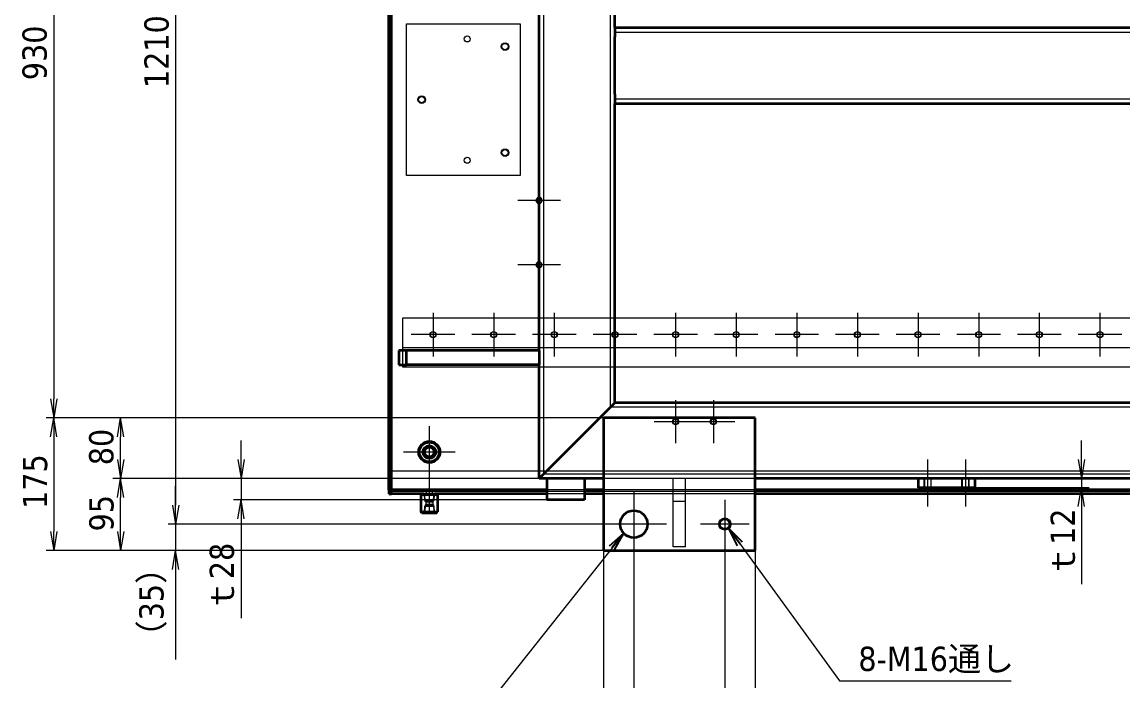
# Model space of a CAD drawing. Header units: millimetres. Extents: x -405 to 8410, y -405 to 5940.
# Drawn here: x 963 to 2416, y 696 to 1566 of the extents above; entities that cross this region are included whole.
import ezdxf

# ---------------------------------------------------------------- set-up
doc = ezdxf.new("R2010")
doc.units = ezdxf.units.MM
doc.header["$LTSCALE"] = 10
for name, color, linetype, lineweight in [('Center Mark (ISO)', 7, 'Continuous', 5), ('Centerline (ISO)', 7, 'Continuous', 5), ('Dimension (ISO)', 7, 'Continuous', 25), ('Hidden (ISO)', 7, 'Continuous', 5), ('Symbol (ISO)', 7, 'Continuous', 25), ('Visible (ISO)', 7, 'Continuous', 35), ('Visible Narrow (ISO)', 7, 'Continuous', 5)]:
    doc.layers.add(name, color=color, linetype=linetype, lineweight=lineweight)
doc.styles.add('Note Text (JIS)', font='tahoma.ttf')
doc.dimstyles.new('Default (JIS)', dxfattribs={"dimscale": 10, "dimtxt": 3.2, "dimasz": 2.5, "dimexe": 1, "dimexo": 0, "dimgap": 0.8, "dimtad": 1, "dimrnd": 1e-08, "dimdsep": 46, "dimtxsty": 'Note Text (JIS)', "dimblk": 'OPEN', "dimcen": 0.09, "dimdle": 10, "dimclrd": 7, "dimclre": 7, "dimclrt": 256, "dimadec": 0, "dimazin": 2, "dimtfac": 0.78125, "dimtmove": 0, "dimatfit": 3, "dimldrblk": 'OPEN', "dimfxl": 1, "dimtolj": 1, "dimtzin": 0, "dimlwd": 0, "dimlwe": 0, "dimarcsym": 0})
doc.dimstyles.new('Default (JIS)$7', dxfattribs={"dimscale": 10, "dimtxt": 3.2, "dimasz": 2.5, "dimexe": 1, "dimexo": 0, "dimgap": 0.8, "dimtad": 1, "dimrnd": 1e-08, "dimdsep": 46, "dimtxsty": 'Note Text (JIS)', "dimblk": 'OPEN', "dimcen": 0.09, "dimdle": 10, "dimclrd": 256, "dimclre": 7, "dimclrt": 256, "dimadec": 0, "dimazin": 2, "dimtfac": 0.78125, "dimtmove": 0, "dimatfit": 3, "dimldrblk": 'OPEN', "dimfxl": 1, "dimtolj": 1, "dimtzin": 0, "dimlwd": 0, "dimlwe": 0, "dimarcsym": 0})

# ---------------------------------------------------------------- blocks, each defined once
blk = doc.blocks.new('_Open')
at = {"color": 0, "linetype": 'ByBlock', "lineweight": -2}
for p, q in [((-1, 0.167), (0, 0)), ((-1, -0.167), (0, 0)), ((0, 0), (-1, 0))]:
    blk.add_line(p, q, dxfattribs=at)
blk = doc.blocks.new('*D140')
at = {"layer": 'Defpoints', "color": 0, "linetype": 'Continuous', "transparency": 16777216}
for p in [(1930.7, 868.3), (2880.7, 868.3), (1930.7, 465.4)]:
    blk.add_point(p, dxfattribs=at)
at = {"layer": 'Dimension (ISO)', "color": 7, "linetype": 'Continuous', "lineweight": 0, "transparency": 16777216}
for p, q in [((1930.7, 868.3), (1930.7, 455.4)), ((2880.7, 868.3), (2880.7, 455.4)), ((2855.7, 465.4), (1955.7, 465.4))]:
    blk.add_line(p, q, dxfattribs=at)
at = {"layer": 'Dimension (ISO)', "color": 7, "linetype": 'Continuous', "lineweight": 0, "transparency": 16777216, "xscale": 25, "yscale": 25, "zscale": 25, "rotation": 180}
blk.add_blockref('_Open', (1930.7, 465.4), dxfattribs=at)
at = {"layer": 'Dimension (ISO)', "color": 7, "linetype": 'Continuous', "lineweight": 0, "transparency": 16777216, "xscale": 25, "yscale": 25, "zscale": 25}
blk.add_blockref('_Open', (2880.7, 465.4), dxfattribs=at)
at = {"layer": 'Dimension (ISO)', "linetype": 'Continuous', "lineweight": 5, "transparency": 16777216, "insert": (2371.3, 506.7), "char_height": 32, "attachment_point": 1, "style": 'Note Text (JIS)'}
blk.add_mtext('\\A1;950', dxfattribs=at)
blk = doc.blocks.new('*D141')
at = {"layer": 'Defpoints', "color": 0, "linetype": 'Continuous', "transparency": 16777216}
for p in [(1730.7, 868.3), (1930.7, 868.3), (1930.7, 465.4)]:
    blk.add_point(p, dxfattribs=at)
at = {"layer": 'Dimension (ISO)', "color": 7, "linetype": 'Continuous', "lineweight": 0, "transparency": 16777216}
for p, q in [((1730.7, 868.3), (1730.7, 455.4)), ((1930.7, 868.3), (1930.7, 455.4)), ((1755.7, 465.4), (1905.7, 465.4))]:
    blk.add_line(p, q, dxfattribs=at)
at = {"layer": 'Dimension (ISO)', "color": 7, "linetype": 'Continuous', "lineweight": 0, "transparency": 16777216, "xscale": 25, "yscale": 25, "zscale": 25, "rotation": 180}
blk.add_blockref('_Open', (1730.7, 465.4), dxfattribs=at)
at = {"layer": 'Dimension (ISO)', "color": 7, "linetype": 'Continuous', "lineweight": 0, "transparency": 16777216, "xscale": 25, "yscale": 25, "zscale": 25}
blk.add_blockref('_Open', (1930.7, 465.4), dxfattribs=at)
at = {"layer": 'Dimension (ISO)', "linetype": 'Continuous', "lineweight": 5, "transparency": 16777216, "insert": (1796.7, 506.7), "char_height": 32, "attachment_point": 1, "style": 'Note Text (JIS)'}
blk.add_mtext('\\A1;200', dxfattribs=at)
blk = doc.blocks.new('*D145')
at = {"layer": 'Defpoints', "color": 0, "linetype": 'Continuous', "transparency": 16777216}
for p in [(1770.7, 860.3), (1890.7, 871.4), (1890.7, 544.1)]:
    blk.add_point(p, dxfattribs=at)
at = {"layer": 'Dimension (ISO)', "color": 7, "linetype": 'Continuous', "lineweight": 0, "transparency": 16777216}
for p, q in [((1770.7, 860.3), (1770.7, 534.1)), ((1890.7, 871.4), (1890.7, 534.1)), ((1795.7, 544.1), (1865.7, 544.1))]:
    blk.add_line(p, q, dxfattribs=at)
at = {"layer": 'Dimension (ISO)', "color": 7, "linetype": 'Continuous', "lineweight": 0, "transparency": 16777216, "xscale": 25, "yscale": 25, "zscale": 25, "rotation": 180}
blk.add_blockref('_Open', (1770.7, 544.1), dxfattribs=at)
at = {"layer": 'Dimension (ISO)', "color": 7, "linetype": 'Continuous', "lineweight": 0, "transparency": 16777216, "xscale": 25, "yscale": 25, "zscale": 25}
blk.add_blockref('_Open', (1890.7, 544.1), dxfattribs=at)
at = {"layer": 'Dimension (ISO)', "linetype": 'Continuous', "lineweight": 5, "transparency": 16777216, "insert": (1798, 585.5), "char_height": 32, "attachment_point": 1, "style": 'Note Text (JIS)'}
blk.add_mtext('\\A1;120', dxfattribs=at)
blk = doc.blocks.new('*D146')
at = {"layer": 'Defpoints', "color": 0, "linetype": 'Continuous', "transparency": 16777216}
for p in [(1730.7, 868.3), (1770.7, 860.3), (1730.7, 544.1)]:
    blk.add_point(p, dxfattribs=at)
at = {"layer": 'Dimension (ISO)', "color": 7, "linetype": 'Continuous', "lineweight": 0, "transparency": 16777216}
for p, q in [((1730.7, 868.3), (1730.7, 534.1)), ((1770.7, 860.3), (1770.7, 534.1)), ((1705.7, 544.1), (1619.3, 544.1)), ((1770.7, 544.1), (1730.7, 544.1)), ((1795.7, 544.1), (1820.7, 544.1))]:
    blk.add_line(p, q, dxfattribs=at)
at = {"layer": 'Dimension (ISO)', "color": 7, "linetype": 'Continuous', "lineweight": 0, "transparency": 16777216, "xscale": 25, "yscale": 25, "zscale": 25}
blk.add_blockref('_Open', (1730.7, 544.1), dxfattribs=at)
at = {"layer": 'Dimension (ISO)', "color": 7, "linetype": 'Continuous', "lineweight": 0, "transparency": 16777216, "xscale": 25, "yscale": 25, "zscale": 25, "rotation": 180}
blk.add_blockref('_Open', (1770.7, 544.1), dxfattribs=at)
at = {"layer": 'Dimension (ISO)', "linetype": 'Continuous', "lineweight": 5, "transparency": 16777216, "insert": (1627.3, 585.5), "char_height": 32, "attachment_point": 1, "style": 'Note Text (JIS)'}
blk.add_mtext('\\A1;40', dxfattribs=at)
blk = doc.blocks.new('*D151')
at = {"layer": 'Defpoints', "color": 0, "linetype": 'Continuous', "transparency": 16777216}
for p in [(1727.7, 2113.3), (1166, 903.3), (1727.7, 903.3)]:
    blk.add_point(p, dxfattribs=at)
at = {"layer": 'Dimension (ISO)', "color": 7, "linetype": 'Continuous', "lineweight": 0, "transparency": 16777216}
for p, q in [((1727.7, 2113.3), (1156, 2113.3)), ((1166, 2088.3), (1166, 928.3)), ((1727.7, 903.3), (1156, 903.3))]:
    blk.add_line(p, q, dxfattribs=at)
at = {"layer": 'Dimension (ISO)', "color": 7, "linetype": 'Continuous', "lineweight": 0, "transparency": 16777216, "xscale": 25, "yscale": 25, "zscale": 25}
for p, rotation in [((1166, 2113.3), 90), ((1166, 903.3), 270)]:
    blk.add_blockref('_Open', p, dxfattribs=dict(at, rotation=rotation))
at = {"layer": 'Dimension (ISO)', "linetype": 'Continuous', "lineweight": 5, "transparency": 16777216, "insert": (1124.7, 1478.5), "char_height": 32, "attachment_point": 1, "rotation": 90, "style": 'Note Text (JIS)'}
blk.add_mtext('\\A1;1210', dxfattribs=at)
blk = doc.blocks.new('*D152')
at = {"layer": 'Defpoints', "color": 0, "linetype": 'Continuous', "transparency": 16777216}
for p in [(1730.7, 1973.3), (1005.2, 1043.3), (1730.7, 1043.3)]:
    blk.add_point(p, dxfattribs=at)
at = {"layer": 'Dimension (ISO)', "color": 7, "linetype": 'Continuous', "lineweight": 0, "transparency": 16777216}
for p, q in [((1730.7, 1973.3), (995.2, 1973.3)), ((1005.2, 1948.3), (1005.2, 1068.3)), ((1730.7, 1043.3), (995.2, 1043.3))]:
    blk.add_line(p, q, dxfattribs=at)
at = {"layer": 'Dimension (ISO)', "color": 7, "linetype": 'Continuous', "lineweight": 0, "transparency": 16777216, "xscale": 25, "yscale": 25, "zscale": 25}
for p, rotation in [((1005.2, 1973.3), 90), ((1005.2, 1043.3), 270)]:
    blk.add_blockref('_Open', p, dxfattribs=dict(at, rotation=rotation))
at = {"layer": 'Dimension (ISO)', "linetype": 'Continuous', "lineweight": 5, "transparency": 16777216, "insert": (963.8, 1488.9), "char_height": 32, "attachment_point": 1, "rotation": 90, "style": 'Note Text (JIS)'}
blk.add_mtext('\\A1;930', dxfattribs=at)
blk = doc.blocks.new('*D153')
at = {"layer": 'Defpoints', "color": 0, "linetype": 'Continuous', "transparency": 16777216}
for p in [(1730.7, 1043.3), (1005.2, 868.3), (1730.7, 868.3)]:
    blk.add_point(p, dxfattribs=at)
at = {"layer": 'Dimension (ISO)', "color": 7, "linetype": 'Continuous', "lineweight": 0, "transparency": 16777216}
for p, q in [((1730.7, 1043.3), (995.2, 1043.3)), ((1005.2, 1018.3), (1005.2, 893.3)), ((1730.7, 868.3), (995.2, 868.3))]:
    blk.add_line(p, q, dxfattribs=at)
at = {"layer": 'Dimension (ISO)', "color": 7, "linetype": 'Continuous', "lineweight": 0, "transparency": 16777216, "xscale": 25, "yscale": 25, "zscale": 25}
for p, rotation in [((1005.2, 1043.3), 90), ((1005.2, 868.3), 270)]:
    blk.add_blockref('_Open', p, dxfattribs=dict(at, rotation=rotation))
at = {"layer": 'Dimension (ISO)', "linetype": 'Continuous', "lineweight": 5, "transparency": 16777216, "insert": (964.4, 923.3), "char_height": 32, "attachment_point": 1, "rotation": 90, "style": 'Note Text (JIS)'}
blk.add_mtext('\\A1;175', dxfattribs=at)
blk = doc.blocks.new('*D154')
at = {"layer": 'Defpoints', "color": 0, "linetype": 'Continuous', "transparency": 16777216}
for p in [(1093.3, 963.3), (1645.7, 963.3), (1730.7, 868.3)]:
    blk.add_point(p, dxfattribs=at)
at = {"layer": 'Dimension (ISO)', "color": 7, "linetype": 'Continuous', "lineweight": 0, "transparency": 16777216}
for p, q in [((1645.7, 963.3), (1083.3, 963.3)), ((1093.3, 893.3), (1093.3, 938.3)), ((1730.7, 868.3), (1083.3, 868.3))]:
    blk.add_line(p, q, dxfattribs=at)
at = {"layer": 'Dimension (ISO)', "color": 7, "linetype": 'Continuous', "lineweight": 0, "transparency": 16777216, "xscale": 25, "yscale": 25, "zscale": 25}
for p, rotation in [((1093.3, 963.3), 90), ((1093.3, 868.3), 270)]:
    blk.add_blockref('_Open', p, dxfattribs=dict(at, rotation=rotation))
at = {"layer": 'Dimension (ISO)', "linetype": 'Continuous', "lineweight": 5, "transparency": 16777216, "insert": (1052, 893.6), "char_height": 32, "attachment_point": 1, "rotation": 90, "style": 'Note Text (JIS)'}
blk.add_mtext('\\A1;95', dxfattribs=at)
blk = doc.blocks.new('*D155')
at = {"layer": 'Defpoints', "color": 0, "linetype": 'Continuous', "transparency": 16777216}
for p in [(1093.3, 1043.3), (1730.7, 1043.3), (1645.7, 963.3)]:
    blk.add_point(p, dxfattribs=at)
at = {"layer": 'Dimension (ISO)', "color": 7, "linetype": 'Continuous', "lineweight": 0, "transparency": 16777216}
for p, q in [((1730.7, 1043.3), (1083.3, 1043.3)), ((1093.3, 988.3), (1093.3, 1018.3)), ((1645.7, 963.3), (1083.3, 963.3))]:
    blk.add_line(p, q, dxfattribs=at)
at = {"layer": 'Dimension (ISO)', "color": 7, "linetype": 'Continuous', "lineweight": 0, "transparency": 16777216, "xscale": 25, "yscale": 25, "zscale": 25}
for p, rotation in [((1093.3, 1043.3), 90), ((1093.3, 963.3), 270)]:
    blk.add_blockref('_Open', p, dxfattribs=dict(at, rotation=rotation))
at = {"layer": 'Dimension (ISO)', "linetype": 'Continuous', "lineweight": 5, "transparency": 16777216, "insert": (1051.8, 980.9), "char_height": 32, "attachment_point": 1, "rotation": 90, "style": 'Note Text (JIS)'}
blk.add_mtext('\\A1;80', dxfattribs=at)
blk = doc.blocks.new('*D156')
at = {"layer": 'Defpoints', "color": 0, "linetype": 'Continuous', "transparency": 16777216}
for p in [(1727.7, 903.3), (1166, 868.3), (1730.7, 868.3)]:
    blk.add_point(p, dxfattribs=at)
at = {"layer": 'Dimension (ISO)', "color": 7, "linetype": 'Continuous', "lineweight": 0, "transparency": 16777216}
for p, q in [((1166, 928.3), (1166, 953.3)), ((1727.7, 903.3), (1156, 903.3)), ((1166, 903.3), (1166, 868.3)), ((1730.7, 868.3), (1156, 868.3)), ((1166, 843.3), (1166, 724.6))]:
    blk.add_line(p, q, dxfattribs=at)
at = {"layer": 'Dimension (ISO)', "color": 7, "linetype": 'Continuous', "lineweight": 0, "transparency": 16777216, "xscale": 25, "yscale": 25, "zscale": 25}
for p, rotation in [((1166, 903.3), 270), ((1166, 868.3), 90)]:
    blk.add_blockref('_Open', p, dxfattribs=dict(at, rotation=rotation))
at = {"layer": 'Dimension (ISO)', "linetype": 'Continuous', "lineweight": 5, "transparency": 16777216, "insert": (1118, 732.6), "char_height": 32, "attachment_point": 1, "rotation": 90, "style": 'Note Text (JIS)'}
blk.add_mtext('\\A1;\\fTahoma|b0|i0;（35）', dxfattribs=at)
blk = doc.blocks.new('*D157')
at = {"layer": 'Defpoints', "color": 0, "linetype": 'Continuous', "transparency": 16777216}
for p in [(1252.4, 963.3), (1655.7, 963.3), (1655.7, 935.3)]:
    blk.add_point(p, dxfattribs=at)
at = {"layer": 'Dimension (ISO)', "color": 7, "linetype": 'Continuous', "lineweight": 0, "transparency": 16777216}
for p, q in [((1252.4, 988.3), (1252.4, 1013.3)), ((1655.7, 963.3), (1242.4, 963.3)), ((1252.4, 963.3), (1252.4, 935.3)), ((1655.7, 935.3), (1242.4, 935.3)), ((1252.4, 910.3), (1252.4, 778.9))]:
    blk.add_line(p, q, dxfattribs=at)
at = {"layer": 'Dimension (ISO)', "color": 7, "linetype": 'Continuous', "lineweight": 0, "transparency": 16777216, "xscale": 25, "yscale": 25, "zscale": 25}
for p, rotation in [((1252.4, 963.3), 270), ((1252.4, 935.3), 90)]:
    blk.add_blockref('_Open', p, dxfattribs=dict(at, rotation=rotation))
at = {"layer": 'Dimension (ISO)', "linetype": 'Continuous', "lineweight": 5, "transparency": 16777216, "insert": (1210.9, 786.9), "char_height": 32, "attachment_point": 1, "rotation": 90, "style": 'Note Text (JIS)'}
blk.add_mtext('\\A1;\\fTahoma|b0|i0;ｔ28', dxfattribs=at)
blk = doc.blocks.new('*D188')
at = {"layer": 'Defpoints', "color": 0, "linetype": 'Continuous', "transparency": 16777216}
for p in [(2361.4, 963.3), (2369.9, 963.3), (2220.7, 951.3)]:
    blk.add_point(p, dxfattribs=at)
at = {"layer": 'Dimension (ISO)', "color": 7, "linetype": 'Continuous', "lineweight": 0, "transparency": 16777216}
for p, q in [((2361.4, 988.3), (2361.4, 1013.3)), ((2361.4, 963.3), (2361.4, 951.3)), ((2220.7, 951.3), (2371.4, 951.3)), ((2361.4, 926.3), (2361.4, 824.1))]:
    blk.add_line(p, q, dxfattribs=at)
at = {"layer": 'Dimension (ISO)', "color": 7, "linetype": 'Continuous', "lineweight": 0, "transparency": 16777216, "xscale": 25, "yscale": 25, "zscale": 25}
for p, rotation in [((2361.4, 963.3), 270), ((2361.4, 951.3), 90)]:
    blk.add_blockref('_Open', p, dxfattribs=dict(at, rotation=rotation))
at = {"layer": 'Dimension (ISO)', "linetype": 'Continuous', "lineweight": 5, "transparency": 16777216, "insert": (2320.7, 832.1), "char_height": 32, "attachment_point": 1, "rotation": 90, "style": 'Note Text (JIS)'}
blk.add_mtext('\\A1;\\fTahoma|b0|i0;ｔ12', dxfattribs=at)

msp = doc.modelspace()

# ---------------------------------------------------------------- linework, layer by layer
at = {"layer": 'Center Mark (ISO)', "linetype": 'Continuous'}
for p, q in [((1645.721, 1358.606), (1645.721, 1301.959)), ((1674.044, 1330.282), (1617.397, 1330.282)), ((1645.721, 1273.606), (1645.721, 1216.959)), ((1674.044, 1245.282), (1617.397, 1245.282)), ((1505.721, 1182.012), (1505.721, 1124.553)), ((1585.721, 1182.012), (1585.721, 1124.553)), ((1665.721, 1182.012), (1665.721, 1124.553)), ((1745.721, 1182.012), (1745.721, 1124.553)), ((1825.721, 1182.012), (1825.721, 1124.553)), ((1905.721, 1182.012), (1905.721, 1124.553)), ((1985.721, 1182.012), (1985.721, 1124.553)), ((2065.721, 1182.012), (2065.721, 1124.553)), ((2145.721, 1182.012), (2145.721, 1124.553)), ((2225.721, 1182.012), (2225.721, 1124.553)), ((2305.721, 1182.012), (2305.721, 1124.553)), ((2385.721, 1182.012), (2385.721, 1124.553)), ((1534.45, 1153.282), (1476.991, 1153.282)), ((1614.45, 1153.282), (1556.991, 1153.282)), ((1694.45, 1153.282), (1636.991, 1153.282)), ((1774.45, 1153.282), (1716.991, 1153.282)), ((1854.45, 1153.282), (1796.991, 1153.282)), ((1934.45, 1153.282), (1876.991, 1153.282)), ((2014.45, 1153.282), (1956.991, 1153.282)), ((2094.45, 1153.282), (2036.991, 1153.282)), ((2174.45, 1153.282), (2116.991, 1153.282)), ((2254.45, 1153.282), (2196.991, 1153.282)), ((2334.45, 1153.282), (2276.991, 1153.282)), ((2414.45, 1153.282), (2356.991, 1153.282)), ((1825.721, 1066.606), (1825.721, 1009.959)), ((1875.721, 1066.606), (1875.721, 1009.959)), ((1500.721, 1032.282), (1500.721, 964.282)), ((1854.044, 1038.282), (1797.397, 1038.282)), ((1904.044, 1038.282), (1847.397, 1038.282)), ((1534.721, 998.282), (1466.721, 998.282)), ((1770.721, 946.282), (1770.721, 860.282)), ((1890.721, 935.2), (1890.721, 871.365)), ((1813.721, 903.282), (1727.721, 903.282)), ((1922.638, 903.282), (1858.803, 903.282))]:
    msp.add_line(p, q, dxfattribs=at)
at = {"layer": 'Centerline (ISO)', "linetype": 'Continuous'}
for p, q in [((2158.221, 988.282), (2158.221, 926.282)), ((2208.221, 988.282), (2208.221, 926.282)), ((1500.721, 971.482), (1500.721, 918.282))]:
    msp.add_line(p, q, dxfattribs=at)
at = {"layer": 'Hidden (ISO)'}
for p, q in [((1651.721, 969.282), (1651.721, 2047.282)), ((1739.721, 1057.282), (1739.721, 1959.282)), ((1470.721, 1363.282), (1470.721, 1563.282)), ((1470.721, 1563.282), (1620.721, 1563.282)), ((1620.721, 1563.282), (1620.721, 1363.282)), ((1745.721, 1552.282), (5145.721, 1552.282)), ((1745.721, 1464.282), (5145.721, 1464.282)), ((1620.721, 1363.282), (1470.721, 1363.282)), ((1465.721, 1175.282), (2765.721, 1175.282)), ((1465.721, 1110.282), (1465.721, 1175.282)), ((1465.721, 1136.282), (5425.721, 1136.282)), ((2765.721, 1110.282), (1465.721, 1110.282)), ((5151.721, 1057.282), (1739.721, 1057.282)), ((1450.721, 973.282), (5440.721, 973.282)), ((5239.721, 969.282), (1651.721, 969.282)), ((1822.721, 963.282), (1730.721, 963.282)), ((1838.721, 963.282), (1822.721, 963.282)), ((1822.721, 873.282), (1822.721, 963.282)), ((1838.721, 873.282), (1838.721, 963.282)), ((1930.721, 963.282), (1838.721, 963.282)), ((2153.221, 963.282), (2153.221, 951.282)), ((2154.033, 963.282), (2154.033, 951.282)), ((2162.409, 963.282), (2162.409, 951.282)), ((2163.221, 951.282), (2163.221, 963.282)), ((2203.221, 963.282), (2203.221, 951.282)), ((2204.033, 963.282), (2204.033, 951.282)), ((2212.409, 963.282), (2212.409, 951.282)), ((2213.221, 951.282), (2213.221, 963.282)), ((1450.721, 946.482), (5440.721, 946.482)), ((1496.721, 946.482), (1496.721, 943.282)), ((1504.721, 946.482), (1504.721, 943.282)), ((1705.721, 948.282), (1655.721, 948.282)), ((1930.721, 948.282), (1730.721, 948.282)), ((1494.838, 942.399), (1493.955, 943.282)), ((1493.982, 942.399), (1494.228, 934.528)), ((1507.214, 934.528), (1494.228, 934.528)), ((1494.838, 942.399), (1506.603, 942.399)), ((1495.133, 932.965), (1494.838, 942.399)), ((1495.133, 932.965), (1506.308, 932.965)), ((1496.121, 932.395), (1495.133, 932.965)), ((1496.121, 932.395), (1505.321, 932.395)), ((1496.121, 932.395), (1496.121, 929.17)), ((1505.321, 932.395), (1506.308, 932.965)), ((1505.321, 932.395), (1505.321, 929.17)), ((1506.308, 932.965), (1506.603, 942.399)), ((1506.603, 942.399), (1507.487, 943.282)), ((1507.214, 934.528), (1507.459, 942.399)), ((1705.721, 943.282), (1655.721, 943.282)), ((1930.721, 943.282), (1730.721, 943.282)), ((1822.721, 933.282), (1838.721, 933.282)), ((1494.838, 919.166), (1493.955, 918.282)), ((1494.228, 927.036), (1493.982, 919.166)), ((1494.228, 927.036), (1507.214, 927.036)), ((1495.133, 928.6), (1494.838, 919.166)), ((1494.838, 919.166), (1506.603, 919.166)), ((1496.121, 929.17), (1495.133, 928.6)), ((1495.133, 928.6), (1506.308, 928.6)), ((1505.321, 929.17), (1496.121, 929.17)), ((1505.321, 929.17), (1506.308, 928.6)), ((1506.308, 928.6), (1506.603, 919.166)), ((1506.603, 919.166), (1507.487, 918.282)), ((1507.459, 919.166), (1507.214, 927.036)), ((1838.721, 873.282), (1822.721, 873.282))]:
    msp.add_line(p, q, dxfattribs=at)
for centre, radius in [((1550.721, 1543.282), 4), ((1600.721, 1533.282), 5), ((1600.721, 1533.282), 4.188), ((1490.721, 1463.282), 5), ((1490.721, 1463.282), 4.188), ((1600.721, 1393.282), 5), ((1600.721, 1393.282), 4.188), ((1550.721, 1383.282), 4), ((1505.721, 1153.282), 4), ((1505.721, 1153.282), 3.729), ((1585.721, 1153.282), 4), ((1585.721, 1153.282), 3.729), ((1665.721, 1153.282), 4), ((1665.721, 1153.282), 3.729), ((1745.721, 1153.282), 4), ((1745.721, 1153.282), 3.729), ((1825.721, 1153.282), 4), ((1825.721, 1153.282), 3.729), ((1905.721, 1153.282), 4), ((1905.721, 1153.282), 3.729), ((1985.721, 1153.282), 4), ((1985.721, 1153.282), 3.729), ((2065.721, 1153.282), 4), ((2065.721, 1153.282), 3.729), ((2145.721, 1153.282), 4), ((2145.721, 1153.282), 3.729), ((2225.721, 1153.282), 4), ((2225.721, 1153.282), 3.729), ((2305.721, 1153.282), 4), ((2305.721, 1153.282), 3.729), ((2385.721, 1153.282), 4), ((2385.721, 1153.282), 3.729), ((1825.721, 1038.282), 4), ((1825.721, 1038.282), 3.324), ((1875.721, 1038.282), 4), ((1875.721, 1038.282), 3.324), ((1500.721, 998.282), 9), ((1500.721, 998.282), 8.504), ((1500.721, 998.282), 8.225)]:
    msp.add_circle(centre, radius, dxfattribs=at)
for centre, radius in [((1645.721, 1330.282), 4), ((1645.721, 1330.282), 3.324), ((1645.721, 1245.282), 4), ((1645.721, 1245.282), 3.324)]:
    msp.add_arc(centre, radius, 270, 90, dxfattribs=at)
at = {"layer": 'Visible (ISO)'}
for p, q in [((1447.521, 948.282), (1447.521, 2068.282)), ((1450.721, 948.282), (1450.721, 2068.282)), ((1745.721, 1558.282), (1745.721, 1953.282)), ((1645.721, 1132.282), (1645.721, 1884.282)), ((1745.721, 1558.282), (2495.721, 1558.282)), ((1745.721, 1558.282), (1745.721, 1546.282)), ((1745.721, 1470.282), (1745.721, 1546.282)), ((1745.721, 1470.282), (1745.721, 1458.282)), ((1745.721, 1063.282), (1745.721, 1458.282)), ((1745.721, 1458.282), (2495.721, 1458.282)), ((1470.721, 1132.282), (1460.721, 1132.282)), ((1460.721, 1132.282), (1460.721, 1113.282)), ((1470.721, 1113.282), (1470.721, 1132.282)), ((1645.721, 1132.282), (1470.721, 1132.282)), ((1645.721, 1132.282), (1645.721, 1113.282)), ((1460.721, 1113.282), (1470.721, 1113.282)), ((1645.721, 1113.282), (1470.721, 1113.282)), ((1645.721, 963.282), (1645.721, 1113.282)), ((1733.721, 1051.282), (1745.721, 1063.282)), ((1745.721, 1063.282), (1733.721, 1051.282)), ((2495.721, 1063.282), (1745.721, 1063.282)), ((1733.721, 1051.282), (1657.721, 975.282)), ((1657.721, 975.282), (1733.721, 1051.282)), ((1930.721, 1043.282), (1730.721, 1043.282)), ((1730.721, 1043.282), (1730.721, 868.282)), ((1930.721, 868.282), (1930.721, 1043.282)), ((1645.721, 963.282), (1657.721, 975.282)), ((1657.721, 975.282), (1645.721, 963.282)), ((1655.721, 963.282), (1645.721, 963.282)), ((1705.721, 963.282), (1655.721, 963.282)), ((1655.721, 963.282), (1655.721, 935.282)), ((1705.721, 963.282), (1705.721, 935.282)), ((1730.721, 963.282), (1705.721, 963.282)), ((2145.721, 963.282), (1930.721, 963.282)), ((2220.721, 963.282), (2145.721, 963.282)), ((2145.721, 963.282), (2145.721, 951.282)), ((2220.721, 963.282), (2220.721, 951.282)), ((2880.721, 963.282), (2220.721, 963.282)), ((1447.521, 948.282), (1447.521, 943.282)), ((1450.721, 948.282), (1447.521, 948.282)), ((1655.721, 948.282), (1450.721, 948.282)), ((1450.721, 943.282), (1450.721, 948.282)), ((1730.721, 948.282), (1705.721, 948.282)), ((2880.721, 948.282), (1930.721, 948.282)), ((2220.721, 951.282), (2145.721, 951.282)), ((1447.521, 943.282), (1450.721, 943.282)), ((1493.389, 943.282), (1450.721, 943.282)), ((1490.721, 943.282), (1489.721, 942.282)), ((1489.721, 942.282), (1511.721, 942.282)), ((1489.721, 942.282), (1489.721, 919.282)), ((1493.389, 943.282), (1508.053, 943.282)), ((1655.721, 943.282), (1508.053, 943.282)), ((1510.721, 943.282), (1511.721, 942.282)), ((1511.721, 942.282), (1511.721, 919.282)), ((1705.721, 935.282), (1655.721, 935.282)), ((1730.721, 943.282), (1705.721, 943.282)), ((2880.721, 943.282), (1930.721, 943.282)), ((1489.721, 919.282), (1511.721, 919.282)), ((1490.721, 918.282), (1489.721, 919.282)), ((1490.721, 918.282), (1510.721, 918.282)), ((1510.721, 918.282), (1511.721, 919.282)), ((1730.721, 868.282), (1930.721, 868.282))]:
    msp.add_line(p, q, dxfattribs=at)
for centre, radius in [((1500.721, 998.282), 14), ((1500.721, 998.282), 13), ((1500.721, 998.282), 8.531), ((1500.721, 998.282), 7.647), ((1500.721, 998.282), 7.32), ((1500.721, 998.282), 6.35), ((1770.721, 903.282), 18), ((1890.721, 903.282), 6.918)]:
    msp.add_circle(centre, radius, dxfattribs=at)
for centre in [(1645.721, 1330.282), (1645.721, 1245.282)]:
    msp.add_arc(centre, 3.324, 90, 270, dxfattribs=at)
at = {"layer": 'Visible Narrow (ISO)'}
msp.add_circle((1890.721, 903.282), 8, dxfattribs=at)
for centre in [(1645.721, 1330.282), (1645.721, 1245.282)]:
    msp.add_arc(centre, 4, 90, 270, dxfattribs=at)

# ---------------------------------------------------------------- texts
at = {"layer": 'Symbol (ISO)', "insert": (2066.94, 741.467), "char_height": 32, "width": 197.73096, "attachment_point": 1, "style": 'Note Text (JIS)'}
msp.add_mtext('\\fTahoma|b0|i0;8-M16通し', dxfattribs=at)

# ---------------------------------------------------------------- dimensions: what is measured, and where the dimension line sits
at = {"layer": 'Dimension (ISO)', "color": 7, "linetype": 'Continuous', "lineweight": 5}
for base, p1, p2, angle, override, picture, middle in [((1166.049, 903.282), (1727.721, 2113.282), (1727.721, 903.282), 90, {"dimgap": 0.8, "dimdec": 2, "dimtol": 0, "dimlim": 0, "dimtp": 0, "dimtm": 0, "dimtdec": 2, "dimtofl": 0, "dimatfit": 1}, '*D151', (1166.049, 1523.282)), ((1005.167, 1043.282), (1730.721, 1973.282), (1730.721, 1043.282), 90, {"dimgap": 0.8, "dimdec": 2, "dimtol": 0, "dimlim": 0, "dimtp": 0, "dimtm": 0, "dimtdec": 2, "dimtofl": 0, "dimatfit": 1}, '*D152', (1005.167, 1523.282)), ((1005.167, 868.282), (1730.721, 1043.282), (1730.721, 868.282), 90, {"dimgap": 0.8, "dimdec": 2, "dimtol": 0, "dimlim": 0, "dimtp": 0, "dimtm": 0, "dimtdec": 2, "dimtofl": 0, "dimatfit": 1}, '*D153', (1005.167, 955.782)), ((1093.297, 1043.282), (1645.721, 963.282), (1730.721, 1043.282), 90, {"dimgap": 0.8, "dimdec": 2, "dimtol": 0, "dimlim": 0, "dimtp": 0, "dimtm": 0, "dimtdec": 2, "dimtofl": 0, "dimatfit": 1}, '*D155', (1093.297, 1003.282)), ((1093.297, 963.282), (1730.721, 868.282), (1645.721, 963.282), 270, {"dimgap": 0.8, "dimdec": 2, "dimtol": 0, "dimlim": 0, "dimtp": 0, "dimtm": 0, "dimtdec": 2, "dimtofl": 0, "dimatfit": 1}, '*D154', (1093.297, 915.782)), ((1730.721, 544.145), (1770.721, 860.282), (1730.721, 868.282), 180, {"dimgap": 0.8, "dimdec": 2, "dimtol": 0, "dimlim": 0, "dimtp": 0, "dimtm": 0, "dimtdec": 2, "dimtofl": 1, "dimatfit": 1}, '*D146', (1650.016, 544.145)), ((1930.721, 465.412), (1730.721, 868.282), (1930.721, 868.282), 180, {"dimgap": 0.8, "dimdec": 2, "dimtol": 0, "dimlim": 0, "dimtp": 0, "dimtm": 0, "dimtdec": 2, "dimtofl": 0, "dimatfit": 1}, '*D141', (1830.721, 465.412)), ((1890.721, 544.145), (1770.721, 860.282), (1890.721, 871.365), 180, {"dimgap": 0.8, "dimdec": 2, "dimtol": 0, "dimlim": 0, "dimtp": 0, "dimtm": 0, "dimtdec": 2, "dimtofl": 0, "dimatfit": 1}, '*D145', (1830.721, 544.145)), ((1930.721, 465.412), (2880.721, 868.282), (1930.721, 868.282), 180, {"dimgap": 0.8, "dimdec": 2, "dimtol": 0, "dimlim": 0, "dimtp": 0, "dimtm": 0, "dimtdec": 2, "dimtofl": 0, "dimatfit": 1}, '*D140', (2405.721, 465.412))]:
    dim = msp.add_linear_dim(base=base, p1=p1, p2=p2, angle=angle, dimstyle='Default (JIS)', override=override, dxfattribs=at)
    dim.commit()
    dim.dimension.update_dxf_attribs({"geometry": picture, "text_midpoint": middle, "dimtype": 160})
for base, p1, p2, text, override, picture, middle in [((1252.381, 963.282), (1655.721, 935.282), (1655.721, 963.282), '\\fTahoma|b0|i0;ｔ<>', {"dimgap": 0.8, "dimdec": 2, "dimtol": 0, "dimlim": 0, "dimtp": 0, "dimtm": 0, "dimtdec": 2, "dimtofl": 1, "dimatfit": 1}, '*D157', (1252.381, 817.713)), ((2361.387, 963.282), (2220.721, 951.282), (2369.884, 963.282), '\\fTahoma|b0|i0;ｔ<>', {"dimgap": 0.8, "dimdec": 2, "dimse2": 1, "dimtol": 0, "dimlim": 0, "dimtp": 0, "dimtm": 0, "dimtdec": 2, "dimtofl": 1, "dimatfit": 1}, '*D188', (2361.387, 862.677)), ((1166.049, 868.282), (1727.721, 903.282), (1730.721, 868.282), '\\fTahoma|b0|i0;（<>）', {"dimgap": 0.8, "dimdec": 2, "dimtol": 0, "dimlim": 0, "dimtp": 0, "dimtm": 0, "dimtdec": 2, "dimtofl": 1, "dimatfit": 1}, '*D156', (1166.049, 771.437))]:
    dim = msp.add_linear_dim(base=base, p1=p1, p2=p2, angle=90, text=text, dimstyle='Default (JIS)', override=override, dxfattribs=at)
    dim.commit()
    dim.dimension.update_dxf_attribs({"geometry": picture, "text_midpoint": middle, "dimtype": 160})

# ---------------------------------------------------------------- leaders
at = {"layer": 'Symbol (ISO)', "lineweight": 5, "annotation_type": 0, "has_hookline": 1}
for points, hookline_direction, text_width in [([(1757.259, 891.333), (1544.371, 623.003), (1519.371, 623.003)], 1, 122.627), ([(1896.055, 897.32), (2041.94, 696.582), (2066.94, 696.582)], 0, 201.554)]:
    msp.add_leader(points, dimstyle='Default (JIS)$7', override={"dimgap": 0, "dimtad": 1}, dxfattribs=dict(at, hookline_direction=hookline_direction, text_width=text_width))

doc.saveas('drawing.dxf')
